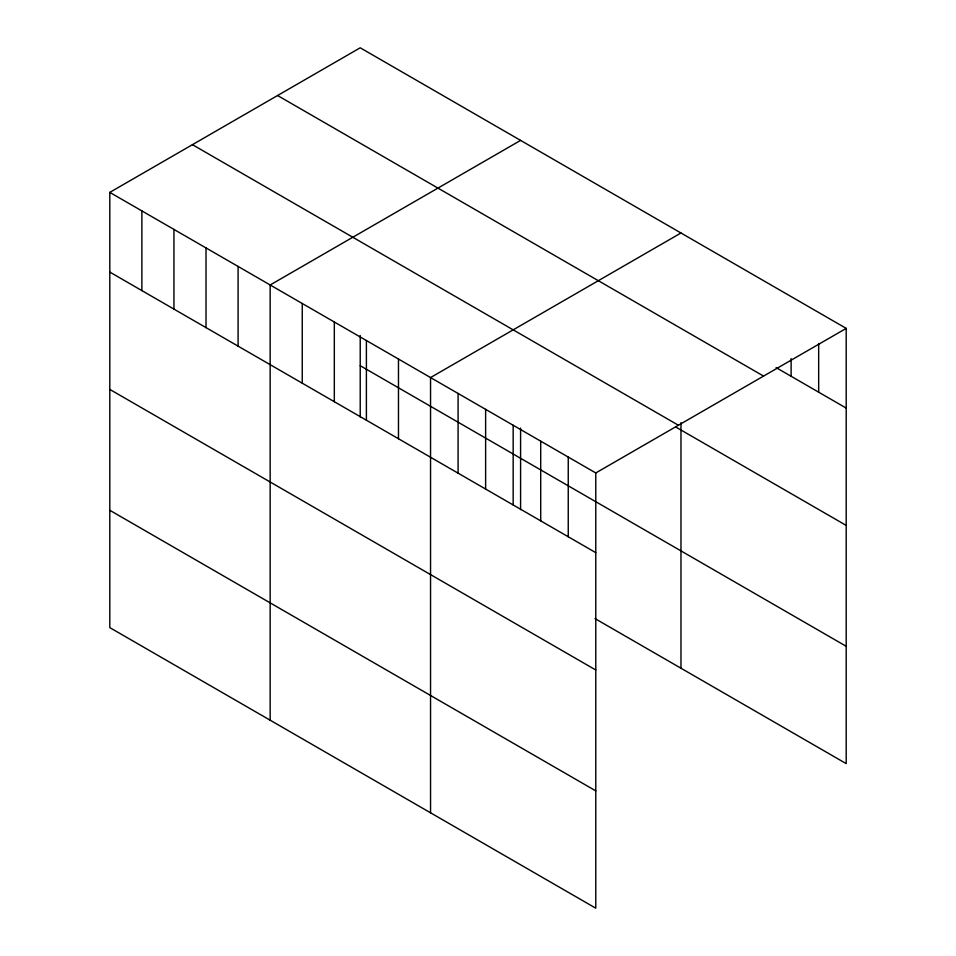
<?xml version="1.0" encoding="UTF-8"?>
<svg xmlns="http://www.w3.org/2000/svg" width="956" height="956" viewBox="0 0 956 956"><rect width="100%" height="100%" fill="white"/><g stroke="black" fill="none" stroke-linecap="round" stroke-linejoin="round"><path stroke-width="1.43" d="M109.797 192.383L595.779 472.957L595.779 908.2L109.797 627.614L109.797 192.383L360.221 47.8L846.203 328.386L846.203 763.617L595.002 618.592M520.59 140.389L270.166 284.972L270.166 720.215M680.971 232.989L430.547 377.56L430.547 812.803M595.779 472.957L846.203 328.386M776.105 367.606L846.203 408.081M277.575 95.516L763.569 376.09M192.431 144.667L678.425 425.253M675.832 427.045L846.203 525.406M360.221 365.706L846.203 646.292M109.797 272.078L595.779 552.652M109.797 389.403L595.779 669.989M109.797 510.289L595.779 790.875M818.671 343.479L818.671 392.175M791.126 358.572L791.126 376.282M680.971 422.671L680.971 668.22M568.246 457.064L568.246 536.758M540.702 441.158L540.702 520.853M520.59 428.085L520.59 509.632M513.169 425.265L513.169 504.959M485.624 409.359L485.624 489.054M458.091 393.466L458.091 473.16M398.473 359.05L398.473 438.744M366.399 340.527L366.399 420.222M360.221 335.484L360.221 417.043M334.325 322.005L334.325 401.699M302.251 303.494L302.251 383.189M238.092 266.449L238.092 346.144M206.018 247.939L206.018 327.633M173.944 229.416L173.944 309.111M141.87 210.894L141.87 290.588"/></g></svg>
